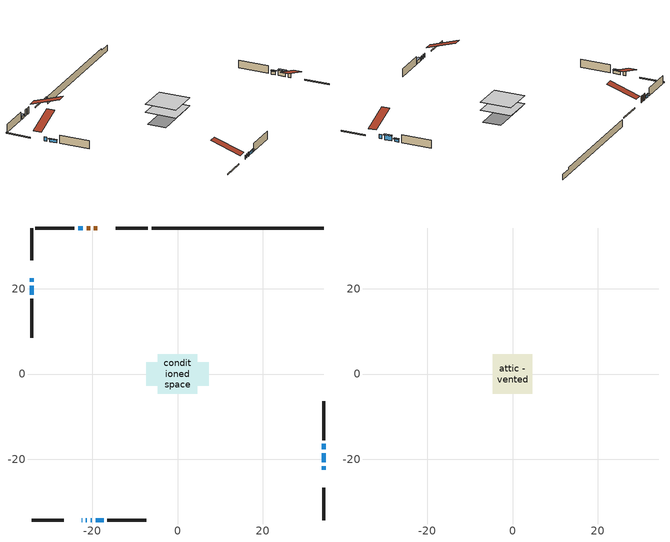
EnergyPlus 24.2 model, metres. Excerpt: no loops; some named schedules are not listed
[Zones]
conditioned space
 floor adiabatic (AdiabaticFloorConstruction): -4.67,-4.67 -4.67,4.67 4.67,4.67 4.67,-4.67 z0.91
 floor foundation (Slab1 construction): -7.28,-2.77 -7.28,2.77 7.28,2.77 7.28,-2.77 z-1.3
 wall outside (RimJoist1 construction): -6.96,34.2 -14.51,34.2 / -34.2,-34.2 -26.66,-34.2 / -34.2,34.2 -34.2,26.66 / 34.2,-34.2 34.2,-26.66 z0.91:1.21
 wall outside (AdiabaticWallConstruction 1): -18.76,34.2 -19.56,34.2 / -20.49,34.2 -21.24,34.2 z0.91:2.94
 wall outside (AdiabaticWallConstruction): -22.41,-34.2 -22.37,-34.2 / 34.2,-22.41 34.2,-21.6 / -21.44,-34.2 -21.21,-34.2 / -34.2,22.41 -34.2,21.6 / -20.28,-34.2 -20.09,-34.2 z0.91:2.13; 34.2,-20.68 34.2,-18.54 z0.91:2.43; 34.2,-17.61 34.2,-16.39 / -22.17,34.2 -23.24,34.2 / -19.16,-34.2 -17.33,-34.2 / -34.2,20.68 -34.2,18.54 z0.91:1.83
 wall outside (Wall1 construction): -24.17,34.2 -33.27,34.2 / -16.4,-34.2 -7.3,-34.2 / -34.2,17.61 -34.2,8.51 / 34.2,-15.47 34.2,-6.36 z0.91:3.35
 wall foundation (FoundationWall1 construction): -6.03,34.2,-1.3 -6.03,34.2,0.91 30.18,34.2,0.91 30.18,34.2,0.36 34.2,34.2,0.36 34.2,34.2,-1.3
 window (WindowConstruction 5): -22.41,-34.2 -22.37,-34.2 z0.91:2.13
 window (WindowConstruction 7): 34.2,-22.41 34.2,-21.61 z0.91:2.13
 window (WindowConstruction 8): -21.44,-34.2 -21.21,-34.2 z0.91:2.13
 window (WindowConstruction 9): -34.2,22.41 -34.2,21.61 z0.91:2.13
 window (WindowConstruction 6): -20.28,-34.2 -20.09,-34.2 z0.91:2.13
 window (WindowConstruction): 34.2,-20.68 34.2,-18.54 z0.91:2.43
 window (WindowConstruction 1): 34.2,-17.61 34.2,-16.39 z0.91:1.82
 window (WindowConstruction 2): -22.17,34.2 -23.24,34.2 z0.91:1.82
 window (WindowConstruction 3): -19.16,-34.2 -17.33,-34.2 z0.91:1.82
 window (WindowConstruction 4): -34.2,20.68 -34.2,18.54 z0.91:1.82
 door (Door): -18.76,34.2 -19.56,34.2 z0.91:2.94
 door (Door 1): -20.49,34.2 -21.24,34.2 z0.91:2.94
 ceiling adiabatic (AdiabaticFloorConstruction): 4.67,-4.67 4.67,4.67 -4.67,4.67 -4.67,-4.67 z0.91
attic - vented
 floor to conditioned space (Floor1 construction Reversed): -4.67,-4.67 -4.67,4.67 4.67,4.67 4.67,-4.67 z3.35
 roof outside (Roof1 construction): -17.83,34.2,3.35 -17.83,25.11,6.38 -15.43,25.11,6.38 -15.43,34.2,3.35; -23.33,-34.2,3.35 -23.33,-25.11,6.38 -25.73,-25.11,6.38 -25.73,-34.2,3.35; -34.2,23.33,3.35 -25.11,23.33,6.38 -25.11,25.73,6.38 -34.2,25.73,3.35; 34.2,-23.33,3.35 25.11,-23.33,6.38 25.11,-25.73,6.38 34.2,-25.73,3.35
shading: 34.2,-18.39 34.2,-20.83 34.81,-20.83 34.81,-18.39 z2.58; 34.2,-16.24 34.2,-17.76 34.81,-17.76 34.81,-16.24 z1.97; -23.39,34.2 -22.02,34.2 -22.02,34.81 -23.39,34.81 z1.97; -17.18,-34.2 -19.31,-34.2 -19.31,-34.81 -17.18,-34.81 z1.97; -34.2,18.39 -34.2,20.83 -34.81,20.83 -34.81,18.39 z1.97
[Building]
Building 1: Terrain=Suburbs
[Site:Location]
Toronto Intl AP_ON: Latitude {deg}=43.68; Longitude {deg}=-79.63; Time Zone {hr}=-5; Elevation {m}=173; Keep Site Location Information=Yes
[Site:GroundTemperature:Shallow]
4.59119, 2.66285, 2.50842, 3.42352, 7.09712, 10.7536, 13.9236, 15.9317, 16.1023, 14.4691, 11.3799, 7.83558
[Site:WaterMainsTemperature]
Calculation Method=Schedule; Temperature Schedule=mains temperature schedule
[Material] Roughness=Rough; Thermal Absorptance=0.9
Name | Thickness {m} | Conductivity {W/m-K} | Density {kg/m3} | Specific Heat {J/kg-K} | Solar Absorptance | Visible Absorptance
asphalt or fiberglass shingles | 0.00635 | 0.162714 | 1121.4 | 1465.45 | 0.4 | 0.4
ceiling loosefill ins | 0.0846667 | 0.0480833 | 16.02 | 1046.75 | 0.7 | 0.7
ceiling stud and cavity | 0.1397 | 0.480823 | 65.682 | 1177.47 | 0.7 | 0.7
concrete 4.0 in. | 0.1016 | 1.803125 | 2242.8 | 837.4 | 0.7 | 0.7
concrete 8.0 in. | 0.2032 | 1.803125 | 2242.8 | 837.4 | 0.7 | 0.7
door material | 0.04445 | 0.20624 | 512.64 | 1214.23 | 0.7 | 0.7
door material 1 | 0.04445 | 0.053851 | 512.64 | 1214.23 | 0.7 | 0.7
exterior vertical ins | 0.00807803 | 0.029427 | 32.04 | 1214.23 | 0.7 | 0.7
floor covering | 0.0127 | 0.0433444 | 54.468 | 1339.84 | 0.6 | 0.6
floor rigid ins; wall rigid ins | 0.512978 | 0.029427 | 32.04 | 1214.23 | 0.7 | 0.7
floor stud and cavity | 0.1397 | 1.75129 | 37.0049 | 1207.88 | 0.7 | 0.7
furniture material conditioned space 1 | 0.1524 | 0.115458 | 640.8 | 1214.23 | 0.6 | 0.6
gypsum board | 0.0127 | 0.160291 | 801 | 837.4 | 0.6 | 0.6
gypsum board 1 | 0.0127 | 0.160291 | 801 | 837.4 | 0.7 | 0.7
osb sheathing 0.5 in. | 0.0127 | 0.115458 | 512.64 | 1214.23 | 0.7 | 0.7
osb sheathing 0.75 in. | 0.01905 | 0.115458 | 512.64 | 1214.23 | 0.7 | 0.7
osb sheathing 2.0 in. | 0.0508 | 0.115458 | 512.64 | 1214.23 | 0.7 | 0.7
rim joist stud and cavity | 0.0508 | 0.0499498 | 125.044 | 1163.47 | 0.6 | 0.6
wall stud and cavity | 0.1397 | 0.702165 | 139.0536 | 1170.24 | 0.7 | 0.7
wall stud and cavity 1 | 0.0889 | 0.380278 | 52.3479 | 1209.89 | 0.7 | 0.7
wall stud and cavity 2 | 0.0889 | 0.391764 | 83.0341 | 1211.67 | 0.7 | 0.7
wood siding | 0.0254 | 0.102417 | 544.68 | 1172.36 | 0.74 | 0.74
wood siding 1; wood siding 2; wood siding 3 | 0.0254 | 0.102417 | 544.68 | 1172.36 | 0.7 | 0.7
[WindowMaterial:SimpleGlazingSystem]
Name | U-Factor {W/m2-K} | Solar Heat Gain Coefficient
WindowMaterial | 2.37511 | 0.65
WindowMaterial 1 | 2.47163 | 0.61
WindowMaterial 2 | 2.484125 | 0.6
WindowMaterial 3 | 2.50173 | 0.59
WindowMaterial 4 | 7.97362 | 0.33
WindowMaterial 5 | 5.0943 | 0.59
WindowMaterial 6 | 2.99003 | 0.61
WindowMaterial 7 | 3.02183 | 0.55
WindowMaterial 8 | 3.00253 | 0.58
[Construction]
AdiabaticFloorConstruction: floor stud and cavity, floor rigid ins, osb sheathing 0.75 in., floor covering
AdiabaticWallConstruction: wood siding 2, wall rigid ins, wall stud and cavity 1, gypsum board
AdiabaticWallConstruction 1: wood siding 3, wall rigid ins, wall stud and cavity 1, gypsum board
Door: door material
Door 1: door material 1
Floor1 construction Reversed: gypsum board, ceiling stud and cavity, ceiling loosefill ins
FoundationWall1 construction: concrete 8.0 in., gypsum board 1
furniture construction conditioned space 1: furniture material conditioned space 1
PartitionWallConstruction: gypsum board, wall stud and cavity 2, gypsum board
RimJoist1 construction: wood siding 1, osb sheathing 2.0 in., rim joist stud and cavity
Roof1 construction: asphalt or fiberglass shingles
Slab1 construction: concrete 4.0 in.
Wall1 construction: wood siding, osb sheathing 0.5 in., wall stud and cavity, gypsum board
WindowConstruction: WindowMaterial
WindowConstruction 1: WindowMaterial 1
WindowConstruction 2; WindowConstruction 4: WindowMaterial 2
WindowConstruction 3: WindowMaterial 3
WindowConstruction 5: WindowMaterial 4
WindowConstruction 6: WindowMaterial 5
WindowConstruction 7: WindowMaterial 6
WindowConstruction 8: WindowMaterial 7
WindowConstruction 9: WindowMaterial 8
[Zone] Multiplier=1; Part of Total Floor Area=Yes
Name | Volume {m3}
attic - vented | 42.8057
conditioned space | 390.9
[Space]
Name | Zone | Volume {m3}
attic - vented 1 | attic - vented | 42.8057
conditioned space 1 | conditioned space | 390.9
[ZoneInfiltration:EffectiveLeakageArea]
infil attic - vented 1: Zone or Space=attic - vented 1; Schedule=Always On Discrete; Effective Air Leakage Area {cm2}=3602.07; Stack Coefficient=0.000210643; Wind Coefficient=9.80604e-06
[ZoneMixing]
whole house fan mix: Zone or Space=attic - vented; Schedule=Always On Continuous; Design Flow Rate Calculation Method=Flow/Zone; Design Flow Rate {m3/s}=0; Source Zone or Space=conditioned space
[SurfaceProperty:ExposedFoundationPerimeter]
Slab1: Exposed Perimeter Calculation Method=TotalExposedPerimeter; Total Exposed Perimeter {m}=40.235
[InternalMass] Zone or ZoneList=conditioned space; Space or SpaceList=conditioned space 1
Name | Construction | Surface Area {m2}
furniture mass conditioned space 1 | furniture construction conditioned space 1 | 67.1721
partition wall mass | PartitionWallConstruction | 167.93
[Lights]
interior lighting: Zone or ZoneList or Space or SpaceList=conditioned space 1; Schedule=interior lighting schedule; Design Level Calculation Method=LightingLevel; Lighting Level {W}=343.2; Return Air Fraction=0; Fraction Radiant=0.6; Fraction Visible=0.2; Fraction Replaceable=1
[People]
occupants: Zone or ZoneList or Space or SpaceList=conditioned space 1; Number of People Schedule=occupants schedule; Number of People Calculation Method=People; Number of People=3; Fraction Radiant=0.314171; Sensible Heat Fraction=0.56303; Activity Level Schedule=occupants activity schedule; Carbon Dioxide Generation Rate {m3/s-W}=0; Enable ASHRAE 55 Comfort Warnings=No; Mean Radiant Temperature Calculation Type=EnclosureAveraged
[ElectricEquipment] Zone or ZoneList or Space or SpaceList=conditioned space 1; Design Level Calculation Method=EquipmentLevel
Name | Schedule | Design Level {W} | Fraction Latent | Fraction Radiant | Fraction Lost
clothes dryer | clothes dryer schedule | 140.772 | 0.015 | 0.081 | 0.85
clothes washer | clothes washer schedule | 32.1985 | 0.03 | 0.162 | 0.7
cooking range | cooking range schedule | 215.147 | 0.08 | 0.432 | 0.2
dishwasher | dishwasher schedule | 66.8632 | 0.3 | 0.18 | 0.4
fridge | fridge schedule | 72.9452 | 0 | 0.6 | 0
mech vent house fan | mech vent house fan schedule | 0.95 | 0 | 0 | 1
mech vent house fan cfis | mech vent house fan cfis schedule | 0 | 0 | 0 | 0
misc plug loads | misc plug loads schedule | 494.7 | 0.045 | 0.513 | 0.1
whole house fan | Always On Discrete | 0 | 0 | 0 | 1
[OtherEquipment] Zone or ZoneList or Space or SpaceList=conditioned space 1; Design Level Calculation Method=EquipmentLevel
Name | Fuel Type | Schedule | Design Level {W} | Fraction Latent | Fraction Radiant | Fraction Lost
clothes dryer 1 | Electricity | clothes dryer schedule | 0 | 0.015 | 0.081 | 0.85
cooking range 1 | Electricity | cooking range schedule | 0 | 0.08 | 0.432 | 0.2
general water use latent | None | general water use schedule | 62.594 | 1 | 0 | 0
general water use sensible | None | general water use schedule | -61.6891 | 0 | 0.6 | 0
mech vent house fan latent load | None | Always On Discrete | 0 | 1 | 0 | 0
mech vent house fan sensible load | None | Always On Discrete | 0 | 0 | 0 | 0
water heater energy adjustment1 | NaturalGas | Always On Discrete | 0.01 | 0 | 0 | 1
[ZoneInfiltration:DesignFlowRate] Zone or ZoneList or Space or SpaceList=conditioned space 1; Schedule=Always On Discrete; Design Flow Rate Calculation Method=Flow/Zone; Design Flow Rate {m3/s}=0
infil flow; natural vent flow; whole house fan flow
[AvailabilityManager:Scheduled]
central ac and furnace airloop Availability Manager: Schedule=Always On Discrete
[Foundation:Kiva]
Foundation Kiva 1: Initial Indoor Air Temperature {C}=18; Wall Height Above Grade {m}=0.910011; Wall Depth Below Slab {m}=0.2032; Custom Block Material Name 1=exterior vertical ins; Custom Block Depth 1 {m}=2.21001; Custom Block X Position 1 {m}=0.2159; Custom Block Z Position 1 {m}=0
[Foundation:Kiva:Settings]
Soil Conductivity {W/m-K}=0.849921; Soil Density {kg/m3}=1842.3; Soil Specific Heat {J/kg-K}=418.7; Ground Solar Absorptivity=0.9; Ground Thermal Absorptivity=0.9; Ground Surface Roughness {m}=0.03; Far-Field Width {m}=40; Deep-Ground Boundary Condition=ZeroFlux; Deep-Ground Depth {m}=40; Minimum Cell Dimension {m}=0.2; Maximum Cell Growth Coefficient=3; Simulation Timestep=Timestep
[Exterior:Lights]
exterior lighting: Schedule=exterior lighting schedule; Design Level {W}=75.6
[EnergyManagementSystem:GlobalVariable]
central_ac_and_furnace_airloop_Fan_RTF
infil_program_Qfan
infil_program_Qinf
natural_vent_program_Qnv
natural_vent_program_Qwhf
[EnergyManagementSystem:Sensor]
Name | Output:Variable or Output:Meter Index Key | Output:Variable or Output:Meter
airflow_gain | infil flow | Infiltration Sensible Heat Gain Energy
airflow_gain_1 | natural vent flow | Infiltration Sensible Heat Gain Energy
airflow_gain_2 | whole house fan flow | Infiltration Sensible Heat Gain Energy
airflow_loss | infil flow | Infiltration Sensible Heat Loss Energy
airflow_loss_1 | natural vent flow | Infiltration Sensible Heat Loss Energy
airflow_loss_2 | whole house fan flow | Infiltration Sensible Heat Loss Energy
clg_load_cond |  | Cooling:EnergyTransfer:Zone:CONDITIONED SPACE
clg_sp_s; clg_sp_s_1 | cooling setpoint | Schedule Value
clothes_dryer_exhaust_0_sch_s | clothes dryer exhaust 0 schedule | Schedule Value
cool_season | cooling season schedule | Schedule Value
htg_load_cond |  | Heating:EnergyTransfer:Zone:CONDITIONED SPACE
htg_sp_s; htg_sp_s_1 | heating setpoint | Schedule Value
ig_ee_conv | clothes dryer | Electric Equipment Convective Heating Energy
ig_ee_conv_2 | cooking range | Electric Equipment Convective Heating Energy
ig_ee_conv_4 | fridge | Electric Equipment Convective Heating Energy
ig_ee_conv_5 | misc plug loads | Electric Equipment Convective Heating Energy
ig_ee_conv_6 | whole house fan | Electric Equipment Convective Heating Energy
ig_ee_rad | clothes dryer | Electric Equipment Radiant Heating Energy
ig_ee_rad_2 | cooking range | Electric Equipment Radiant Heating Energy
ig_ee_rad_4 | fridge | Electric Equipment Radiant Heating Energy
ig_ee_rad_5 | misc plug loads | Electric Equipment Radiant Heating Energy
ig_ee_rad_6 | whole house fan | Electric Equipment Radiant Heating Energy
ig_lgt_conv | interior lighting | Lights Convective Heating Energy
ig_lgt_rad | interior lighting | Lights Radiant Heating Energy
ig_lgt_vis | interior lighting | Lights Visible Radiation Heating Energy
ig_oe_conv | clothes dryer 1 | Other Equipment Convective Heating Energy
ig_oe_conv_1 | cooking range 1 | Other Equipment Convective Heating Energy
ig_oe_conv_2 | general water use latent | Other Equipment Convective Heating Energy
ig_oe_conv_3 | general water use sensible | Other Equipment Convective Heating Energy
ig_oe_conv_4 | water heater energy adjustment1 | Other Equipment Convective Heating Energy
ig_oe_rad | clothes dryer 1 | Other Equipment Radiant Heating Energy
ig_oe_rad_1 | cooking range 1 | Other Equipment Radiant Heating Energy
ig_oe_rad_2 | general water use latent | Other Equipment Radiant Heating Energy
ig_oe_rad_3 | general water use sensible | Other Equipment Radiant Heating Energy
ig_oe_rad_4 | water heater energy adjustment1 | Other Equipment Radiant Heating Energy
ig_ppl_conv | occupants | People Convective Heating Energy
ig_ppl_rad | occupants | People Radiant Heating Energy
im_conv | furniture mass conditioned space 1 | Surface Inside Face Convection Heat Gain Energy
im_conv_1 | partition wall mass | Surface Inside Face Convection Heat Gain Energy
im_ig | furniture mass conditioned space 1 | Surface Inside Face Internal Gains Radiation Heat Gain Energy
im_ig_1 | partition wall mass | Surface Inside Face Internal Gains Radiation Heat Gain Energy
im_lgt | furniture mass conditioned space 1 | Surface Inside Face Lights Radiation Heat Gain Energy
im_lgt_1 | partition wall mass | Surface Inside Face Lights Radiation Heat Gain Energy
im_sol | furniture mass conditioned space 1 | Surface Inside Face Solar Radiation Heat Gain Energy
im_sol_1 | partition wall mass | Surface Inside Face Solar Radiation Heat Gain Energy
im_surf | furniture mass conditioned space 1 | Surface Inside Face Net Surface Thermal Radiation Heat Gain Energy
im_surf_1 | partition wall mass | Surface Inside Face Net Surface Thermal Radiation Heat Gain Energy
mv_conv | mech vent house fan | Electric Equipment Convective Heating Energy
mv_conv_1 | mech vent house fan cfis | Electric Equipment Convective Heating Energy
mv_conv_2 | mech vent house fan latent load | Other Equipment Convective Heating Energy
mv_conv_3 | mech vent house fan sensible load | Other Equipment Convective Heating Energy
mv_rad | mech vent house fan | Electric Equipment Radiant Heating Energy
mv_rad_1 | mech vent house fan cfis | Electric Equipment Radiant Heating Energy
mv_rad_2 | mech vent house fan latent load | Other Equipment Radiant Heating Energy
mv_rad_3 | mech vent house fan sensible load | Other Equipment Radiant Heating Energy
natural_vent_s | natural vent schedule | Schedule Value
out_pb_s |  | Site Outdoor Air Barometric Pressure
out_wt_s |  | Site Outdoor Air Humidity Ratio
site_vw_s |  | Site Wind Speed
ss_back_out | Window1 | Surface Window Shortwave from Zone Back Out Window Heat Transfer Rate
ss_back_out_1 | Window10 | Surface Window Shortwave from Zone Back Out Window Heat Transfer Rate
ss_back_out_2 | Window11 | Surface Window Shortwave from Zone Back Out Window Heat Transfer Rate
ss_back_out_3 | Window12 | Surface Window Shortwave from Zone Back Out Window Heat Transfer Rate
ss_back_out_4 | Window2 | Surface Window Shortwave from Zone Back Out Window Heat Transfer Rate
ss_back_out_5 | Window3 | Surface Window Shortwave from Zone Back Out Window Heat Transfer Rate
ss_back_out_6 | Window4 | Surface Window Shortwave from Zone Back Out Window Heat Transfer Rate
ss_back_out_7 | Window5 | Surface Window Shortwave from Zone Back Out Window Heat Transfer Rate
ss_back_out_8 | Window6 | Surface Window Shortwave from Zone Back Out Window Heat Transfer Rate
ss_back_out_9 | Window8 | Surface Window Shortwave from Zone Back Out Window Heat Transfer Rate
ss_conv | Door1 | Surface Inside Face Convection Heat Gain Energy
ss_conv_1 | Door2 | Surface Inside Face Convection Heat Gain Energy
ss_conv_10 | Window6 | Surface Inside Face Convection Heat Gain Energy
ss_conv_11 | Window8 | Surface Inside Face Convection Heat Gain Energy
ss_conv_2 | Window1 | Surface Inside Face Convection Heat Gain Energy
ss_conv_3 | Window10 | Surface Inside Face Convection Heat Gain Energy
ss_conv_4 | Window11 | Surface Inside Face Convection Heat Gain Energy
ss_conv_5 | Window12 | Surface Inside Face Convection Heat Gain Energy
ss_conv_6 | Window2 | Surface Inside Face Convection Heat Gain Energy
ss_conv_7 | Window3 | Surface Inside Face Convection Heat Gain Energy
ss_conv_8 | Window4 | Surface Inside Face Convection Heat Gain Energy
ss_conv_9 | Window5 | Surface Inside Face Convection Heat Gain Energy
ss_ig | Door1 | Surface Inside Face Internal Gains Radiation Heat Gain Energy
ss_ig_1 | Door2 | Surface Inside Face Internal Gains Radiation Heat Gain Energy
ss_ig_10 | Window6 | Surface Inside Face Internal Gains Radiation Heat Gain Energy
ss_ig_11 | Window8 | Surface Inside Face Internal Gains Radiation Heat Gain Energy
ss_ig_2 | Window1 | Surface Inside Face Internal Gains Radiation Heat Gain Energy
ss_ig_3 | Window10 | Surface Inside Face Internal Gains Radiation Heat Gain Energy
ss_ig_4 | Window11 | Surface Inside Face Internal Gains Radiation Heat Gain Energy
ss_ig_5 | Window12 | Surface Inside Face Internal Gains Radiation Heat Gain Energy
ss_ig_6 | Window2 | Surface Inside Face Internal Gains Radiation Heat Gain Energy
ss_ig_7 | Window3 | Surface Inside Face Internal Gains Radiation Heat Gain Energy
ss_ig_8 | Window4 | Surface Inside Face Internal Gains Radiation Heat Gain Energy
ss_ig_9 | Window5 | Surface Inside Face Internal Gains Radiation Heat Gain Energy
ss_lgt | Door1 | Surface Inside Face Lights Radiation Heat Gain Energy
ss_lgt_1 | Door2 | Surface Inside Face Lights Radiation Heat Gain Energy
ss_sol | Door1 | Surface Inside Face Solar Radiation Heat Gain Energy
ss_sol_1 | Door2 | Surface Inside Face Solar Radiation Heat Gain Energy
ss_surf | Door1 | Surface Inside Face Net Surface Thermal Radiation Heat Gain Energy
ss_surf_1 | Door2 | Surface Inside Face Net Surface Thermal Radiation Heat Gain Energy
ss_surf_10 | Window6 | Surface Inside Face Net Surface Thermal Radiation Heat Gain Energy
ss_surf_11 | Window8 | Surface Inside Face Net Surface Thermal Radiation Heat Gain Energy
ss_surf_2 | Window1 | Surface Inside Face Net Surface Thermal Radiation Heat Gain Energy
ss_surf_3 | Window10 | Surface Inside Face Net Surface Thermal Radiation Heat Gain Energy
ss_surf_4 | Window11 | Surface Inside Face Net Surface Thermal Radiation Heat Gain Energy
ss_surf_5 | Window12 | Surface Inside Face Net Surface Thermal Radiation Heat Gain Energy
ss_surf_6 | Window2 | Surface Inside Face Net Surface Thermal Radiation Heat Gain Energy
ss_surf_7 | Window3 | Surface Inside Face Net Surface Thermal Radiation Heat Gain Energy
ss_surf_8 | Window4 | Surface Inside Face Net Surface Thermal Radiation Heat Gain Energy
ss_surf_9 | Window5 | Surface Inside Face Net Surface Thermal Radiation Heat Gain Energy
ss_trans_in | Window1 | Surface Window Transmitted Solar Radiation Rate
ss_trans_in_1 | Window10 | Surface Window Transmitted Solar Radiation Rate
ss_trans_in_2 | Window11 | Surface Window Transmitted Solar Radiation Rate
ss_trans_in_3 | Window12 | Surface Window Transmitted Solar Radiation Rate
ss_trans_in_4 | Window2 | Surface Window Transmitted Solar Radiation Rate
ss_trans_in_5 | Window3 | Surface Window Transmitted Solar Radiation Rate
ss_trans_in_6 | Window4 | Surface Window Transmitted Solar Radiation Rate
ss_trans_in_7 | Window5 | Surface Window Transmitted Solar Radiation Rate
ss_trans_in_8 | Window6 | Surface Window Transmitted Solar Radiation Rate
ss_trans_in_9 | Window8 | Surface Window Transmitted Solar Radiation Rate
ss_trans_out | Window1 | Surface Inside Face Initial Transmitted Diffuse Transmitted Out Window Solar Radiation Rate
ss_trans_out_1 | Window10 | Surface Inside Face Initial Transmitted Diffuse Transmitted Out Window Solar Radiation Rate
ss_trans_out_2 | Window11 | Surface Inside Face Initial Transmitted Diffuse Transmitted Out Window Solar Radiation Rate
ss_trans_out_3 | Window12 | Surface Inside Face Initial Transmitted Diffuse Transmitted Out Window Solar Radiation Rate
ss_trans_out_4 | Window2 | Surface Inside Face Initial Transmitted Diffuse Transmitted Out Window Solar Radiation Rate
ss_trans_out_5 | Window3 | Surface Inside Face Initial Transmitted Diffuse Transmitted Out Window Solar Radiation Rate
ss_trans_out_6 | Window4 | Surface Inside Face Initial Transmitted Diffuse Transmitted Out Window Solar Radiation Rate
ss_trans_out_7 | Window5 | Surface Inside Face Initial Transmitted Diffuse Transmitted Out Window Solar Radiation Rate
ss_trans_out_8 | Window6 | Surface Inside Face Initial Transmitted Diffuse Transmitted Out Window Solar Radiation Rate
ss_trans_out_9 | Window8 | Surface Inside Face Initial Transmitted Diffuse Transmitted Out Window Solar Radiation Rate
s_conv | Floor1 | Surface Inside Face Convection Heat Gain Energy
s_conv_1 | FoundationWall1 | Surface Inside Face Convection Heat Gain Energy
s_conv_10 | Wall1:180 | Surface Inside Face Convection Heat Gain Energy
s_conv_11 | Wall1:270 | Surface Inside Face Convection Heat Gain Energy
s_conv_12 | Wall1:90 | Surface Inside Face Convection Heat Gain Energy
s_conv_2 | inferred conditioned ceiling | Surface Inside Face Convection Heat Gain Energy
s_conv_3 | inferred conditioned floor | Surface Inside Face Convection Heat Gain Energy
s_conv_4 | RimJoist1:0 | Surface Inside Face Convection Heat Gain Energy
s_conv_5 | RimJoist1:180 | Surface Inside Face Convection Heat Gain Energy
s_conv_6 | RimJoist1:270 | Surface Inside Face Convection Heat Gain Energy
s_conv_7 | RimJoist1:90 | Surface Inside Face Convection Heat Gain Energy
s_conv_8 | Slab1 | Surface Inside Face Convection Heat Gain Energy
s_conv_9 | Wall1:0 | Surface Inside Face Convection Heat Gain Energy
s_ig | Floor1 | Surface Inside Face Internal Gains Radiation Heat Gain Energy
s_ig_1 | FoundationWall1 | Surface Inside Face Internal Gains Radiation Heat Gain Energy
s_ig_10 | Wall1:180 | Surface Inside Face Internal Gains Radiation Heat Gain Energy
s_ig_11 | Wall1:270 | Surface Inside Face Internal Gains Radiation Heat Gain Energy
s_ig_12 | Wall1:90 | Surface Inside Face Internal Gains Radiation Heat Gain Energy
s_ig_2 | inferred conditioned ceiling | Surface Inside Face Internal Gains Radiation Heat Gain Energy
s_ig_3 | inferred conditioned floor | Surface Inside Face Internal Gains Radiation Heat Gain Energy
s_ig_4 | RimJoist1:0 | Surface Inside Face Internal Gains Radiation Heat Gain Energy
s_ig_5 | RimJoist1:180 | Surface Inside Face Internal Gains Radiation Heat Gain Energy
s_ig_6 | RimJoist1:270 | Surface Inside Face Internal Gains Radiation Heat Gain Energy
s_ig_7 | RimJoist1:90 | Surface Inside Face Internal Gains Radiation Heat Gain Energy
s_ig_8 | Slab1 | Surface Inside Face Internal Gains Radiation Heat Gain Energy
s_ig_9 | Wall1:0 | Surface Inside Face Internal Gains Radiation Heat Gain Energy
s_lgt | Floor1 | Surface Inside Face Lights Radiation Heat Gain Energy
s_lgt_1 | FoundationWall1 | Surface Inside Face Lights Radiation Heat Gain Energy
s_lgt_10 | Wall1:180 | Surface Inside Face Lights Radiation Heat Gain Energy
s_lgt_11 | Wall1:270 | Surface Inside Face Lights Radiation Heat Gain Energy
s_lgt_12 | Wall1:90 | Surface Inside Face Lights Radiation Heat Gain Energy
s_lgt_2 | inferred conditioned ceiling | Surface Inside Face Lights Radiation Heat Gain Energy
s_lgt_3 | inferred conditioned floor | Surface Inside Face Lights Radiation Heat Gain Energy
s_lgt_4 | RimJoist1:0 | Surface Inside Face Lights Radiation Heat Gain Energy
s_lgt_5 | RimJoist1:180 | Surface Inside Face Lights Radiation Heat Gain Energy
s_lgt_6 | RimJoist1:270 | Surface Inside Face Lights Radiation Heat Gain Energy
s_lgt_7 | RimJoist1:90 | Surface Inside Face Lights Radiation Heat Gain Energy
s_lgt_8 | Slab1 | Surface Inside Face Lights Radiation Heat Gain Energy
s_lgt_9 | Wall1:0 | Surface Inside Face Lights Radiation Heat Gain Energy
s_sol | Floor1 | Surface Inside Face Solar Radiation Heat Gain Energy
s_sol_1 | FoundationWall1 | Surface Inside Face Solar Radiation Heat Gain Energy
s_sol_10 | Wall1:180 | Surface Inside Face Solar Radiation Heat Gain Energy
s_sol_11 | Wall1:270 | Surface Inside Face Solar Radiation Heat Gain Energy
s_sol_12 | Wall1:90 | Surface Inside Face Solar Radiation Heat Gain Energy
s_sol_2 | inferred conditioned ceiling | Surface Inside Face Solar Radiation Heat Gain Energy
s_sol_3 | inferred conditioned floor | Surface Inside Face Solar Radiation Heat Gain Energy
s_sol_4 | RimJoist1:0 | Surface Inside Face Solar Radiation Heat Gain Energy
s_sol_5 | RimJoist1:180 | Surface Inside Face Solar Radiation Heat Gain Energy
s_sol_6 | RimJoist1:270 | Surface Inside Face Solar Radiation Heat Gain Energy
